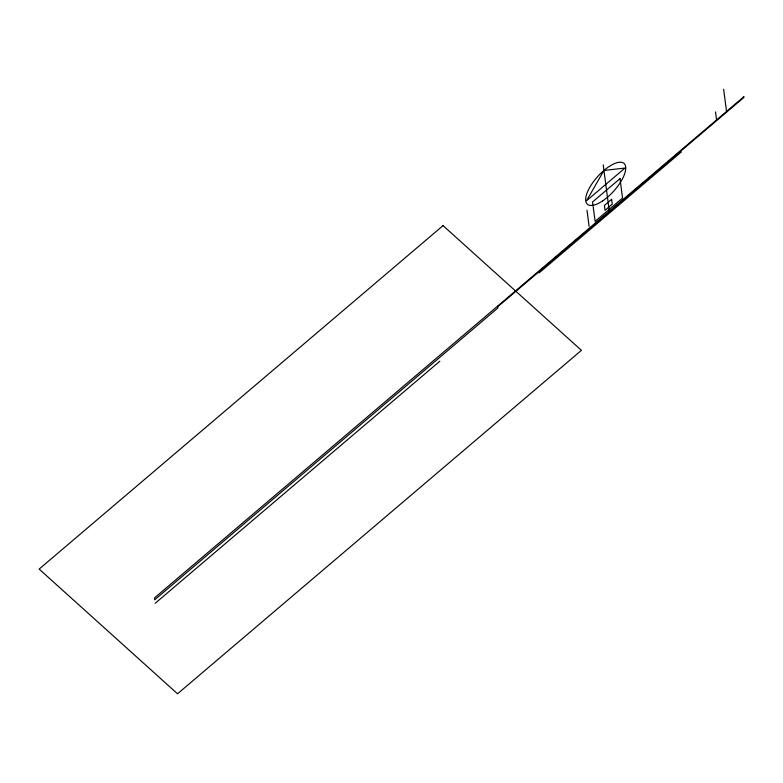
<?xml version="1.0" encoding="UTF-8"?>
<svg xmlns="http://www.w3.org/2000/svg" width="783" height="783" viewBox="0 0 783 783"><rect width="100%" height="100%" fill="white"/><g stroke="black" fill="none" stroke-linecap="round" stroke-linejoin="round"><path stroke-width="1.17" d="M743.762 96.808L154.457 597.958L154.701 599.798L497.782 308.042L497.538 306.202M497.626 306.867L743.85 97.474L743.723 96.475M539.037 272.954L681.386 151.902M155.161 603.302L439.87 361.188M723.619 89.203L726.614 111.949M715.515 111.9L716.572 119.936M603.204 164.831L609.194 210.324M586.986 210.236L589.1 226.287M603.938 170.449L586.565 200.732L624.981 168.061L603.938 170.449M443.041 225.621L39.15 569.084L177.526 693.797L581.417 350.334L443.041 225.621M619.999 178.632L592.555 201.965L595.109 221.364L622.554 198.03L619.999 178.632M611.621 199.322L604.388 205.479L605.024 210.324L612.267 204.167L611.621 199.322M602.704 200.869A27.444 10.845 -48 0 0 624.384 163.764A27.444 10.845 -48 0 0 590.02 186.902A27.444 10.845 -48 0 0 602.704 200.869"/></g></svg>
